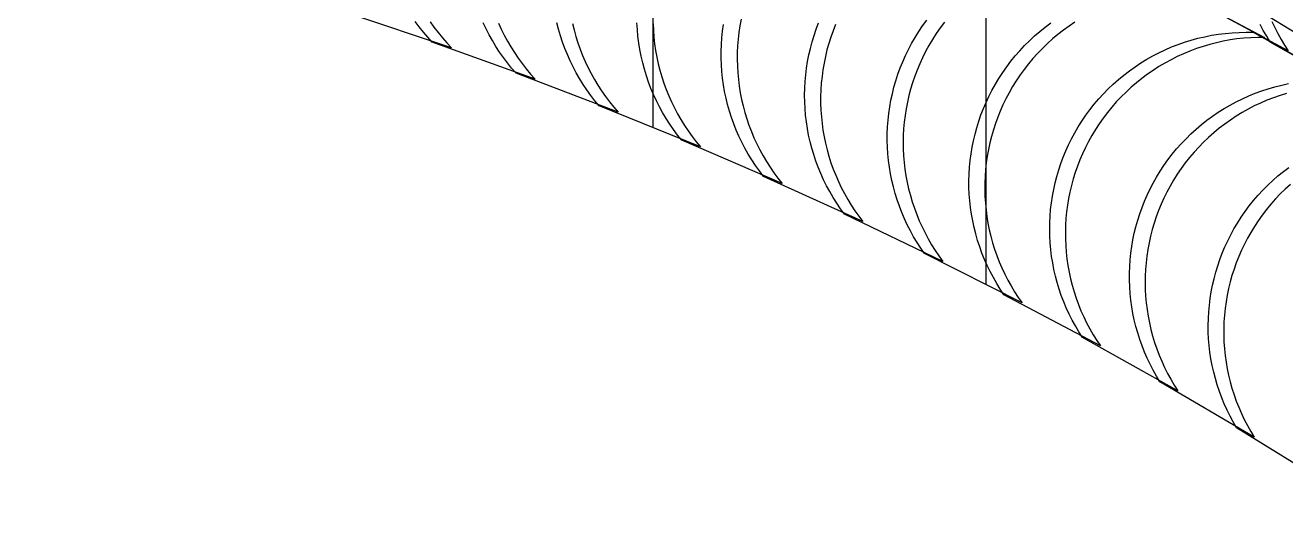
# Model space of a CAD drawing. Header units: metres. Extents: x -22.9 to 22.9, y -22.9 to 22.9.
# Drawn here: x 4.75 to 10.52, y 16.37 to 18.59 of the extents above; entities that cross this region are included whole.
import ezdxf

# ---------------------------------------------------------------- set-up
doc = ezdxf.new("R2010")
doc.units = ezdxf.units.M
for name, color, linetype in [('OBSERVED_CIRCULAR_SCAN', 3, 'Continuous'), ('SCAN_FOOTPRINTS', 5, 'Continuous'), ('TANK_BOUNDARY', 7, 'Continuous')]:
    doc.layers.add(name, color=color, linetype=linetype)

msp = doc.modelspace()

# ---------------------------------------------------------------- linework, layer by layer
at = {"layer": 'OBSERVED_CIRCULAR_SCAN'}
for p, q in [((7.62, 18.1193), (7.62, 19.8419)), ((9.144, 17.4008), (9.144, 19.3064)), ((12.5798, 17.3146), (9.7163, 19.0693))]:
    msp.add_line(p, q, dxfattribs=at)
at = {"layer": 'SCAN_FOOTPRINTS'}
for points in [[(9.9774, 18.7673), (10.4188, 18.5325), (10.4188, 18.5325), (10.387, 18.5324), (10.3552, 18.5311), (10.3235, 18.5287), (10.2919, 18.5252), (10.2605, 18.5206), (10.2292, 18.5148), (10.1982, 18.508), (10.1674, 18.5001), (10.1369, 18.4911), (10.1068, 18.481), (10.077, 18.4699), (10.0476, 18.4577), (10.0187, 18.4445), (9.9903, 18.4303), (9.9624, 18.4151), (9.935, 18.3989), (9.9083, 18.3817), (9.8821, 18.3636), (9.8566, 18.3447), (9.8318, 18.3248), (9.8078, 18.304), (9.7844, 18.2824), (9.7619, 18.2601), (9.7401, 18.2369), (9.7192, 18.213), (9.6991, 18.1883), (9.6799, 18.163), (9.6617, 18.1369), (9.6443, 18.1103), (9.6279, 18.0831), (9.6125, 18.0553), (9.5985, 18.0279), (9.5854, 18), (9.5734, 17.9716), (9.5622, 17.9429), (9.5521, 17.9138), (9.543, 17.8844), (9.5349, 17.8547), (9.5278, 17.8248), (9.5217, 17.7946), (9.5167, 17.7642), (9.5127, 17.7337), (9.5098, 17.703), (9.5079, 17.6723), (9.5071, 17.6415), (9.5073, 17.6107), (9.5086, 17.5799), (9.5109, 17.5492), (9.5143, 17.5186), (9.5187, 17.4881), (9.5242, 17.4578), (9.5307, 17.4277), (9.5382, 17.3979), (9.5467, 17.3683), (9.5563, 17.339), (9.5668, 17.3101), (9.5783, 17.2815), (9.5908, 17.2534), (9.6043, 17.2257), (9.6187, 17.1985), (9.634, 17.1717), (9.6502, 17.1456), (9.6673, 17.12), (9.2259, 17.3548), (9.2259, 17.3548), (9.2088, 17.3804), (9.1926, 17.4066), (9.1773, 17.4333), (9.1629, 17.4605), (9.1494, 17.4882), (9.1369, 17.5164), (9.1254, 17.5449), (9.1149, 17.5739), (9.1053, 17.6031), (9.0968, 17.6327), (9.0892, 17.6626), (9.0828, 17.6927), (9.0773, 17.723), (9.0729, 17.7535), (9.0695, 17.7841), (9.0672, 17.8148), (9.0659, 17.8455), (9.0657, 17.8763), (9.0665, 17.9071), (9.0684, 17.9378), (9.0713, 17.9685), (9.0753, 17.999), (9.0803, 18.0294), (9.0864, 18.0596), (9.0935, 18.0896), (9.1016, 18.1193), (9.1107, 18.1487), (9.1208, 18.1778), (9.1319, 18.2065), (9.144, 18.2348), (9.1571, 18.2627), (9.1711, 18.2901), (9.1865, 18.3179), (9.2029, 18.3451), (9.2202, 18.3718), (9.2385, 18.3978), (9.2577, 18.4231), (9.2778, 18.4478), (9.2987, 18.4717), (9.3204, 18.4949), (9.343, 18.5173), (9.3663, 18.5389), (9.3904, 18.5596), (9.4152, 18.5795), (9.4407, 18.5985)], [(10.4514, 18.6051), (10.4647, 18.5773), (10.4789, 18.55), (10.4941, 18.5232), (10.5101, 18.4969), (10.5271, 18.4712), (10.087, 18.7086)], [(6.5998, 18.6039), (6.6177, 18.5788), (6.6364, 18.5544), (6.6559, 18.5305), (6.6763, 18.5074), (6.6974, 18.485), (6.2231, 18.6435)], [(6.9124, 18.5979), (6.9251, 18.5699), (6.9388, 18.5423), (6.9535, 18.5152), (6.969, 18.4886), (6.9854, 18.4626), (7.0028, 18.4371), (7.021, 18.4123), (7.04, 18.3881), (7.0598, 18.3645), (7.0805, 18.3417), (6.6096, 18.51), (6.6096, 18.51), (6.589, 18.5328), (6.5692, 18.5564), (6.5501, 18.5806), (6.5319, 18.6054)], [(7.2519, 18.5968), (7.2591, 18.5669), (7.2672, 18.5372), (7.2764, 18.5078), (7.2866, 18.4788), (7.2978, 18.4501), (7.31, 18.4218), (7.3231, 18.3939), (7.3371, 18.3665), (7.3521, 18.3396), (7.368, 18.3133), (7.3848, 18.2874), (7.4025, 18.2622), (7.421, 18.2376), (7.4404, 18.2137), (7.4605, 18.1904), (6.9933, 18.3684), (6.9933, 18.3684), (6.9731, 18.3917), (6.9538, 18.4157), (6.9353, 18.4403), (6.9176, 18.4655), (6.9008, 18.4913), (6.8849, 18.5177), (6.8699, 18.5446), (6.8558, 18.572), (6.8427, 18.5998)], [(7.6201, 18.5948), (7.6215, 18.564), (7.6238, 18.5333), (7.6272, 18.5027), (7.6317, 18.4723), (7.6372, 18.442), (7.6437, 18.4119), (7.6513, 18.382), (7.6599, 18.3524), (7.6695, 18.3232), (7.6801, 18.2943), (7.6916, 18.2657), (7.7042, 18.2376), (7.7176, 18.2099), (7.7321, 18.1827), (7.7474, 18.156), (7.7637, 18.1299), (7.7808, 18.1043), (7.7988, 18.0793), (7.8177, 18.0549), (7.8373, 18.0313), (7.3739, 18.219), (7.3739, 18.219), (7.3542, 18.2427), (7.3354, 18.267), (7.3174, 18.292), (7.3002, 18.3176), (7.284, 18.3437), (7.2686, 18.3704), (7.2542, 18.3976), (7.2407, 18.4253), (7.2282, 18.4535), (7.2166, 18.482), (7.2061, 18.5109), (7.1965, 18.5402), (7.1879, 18.5697), (7.1803, 18.5996)], [(8.0233, 18.6158), (8.0177, 18.5855), (8.0131, 18.5551), (8.0096, 18.5245), (8.0071, 18.4938), (8.0057, 18.463), (8.0053, 18.4322), (8.006, 18.4015), (8.0077, 18.3707), (8.0105, 18.34), (8.0144, 18.3095), (8.0192, 18.2791), (8.0251, 18.2489), (8.0321, 18.2189), (8.04, 18.1891), (8.049, 18.1597), (8.059, 18.1305), (8.0699, 18.1018), (8.0819, 18.0734), (8.0948, 18.0454), (8.1087, 18.0179), (8.1235, 17.9909), (8.1392, 17.9644), (8.1558, 17.9385), (8.1732, 17.9131), (8.1916, 17.8884), (8.2107, 17.8643), (7.7513, 18.0616), (7.7513, 18.0616), (7.7322, 18.0857), (7.7138, 18.1105), (7.6963, 18.1358), (7.6797, 18.1618), (7.664, 18.1882), (7.6492, 18.2152), (7.6354, 18.2427), (7.6225, 18.2707), (7.6105, 18.2991), (7.5996, 18.3279), (7.5896, 18.357), (7.5806, 18.3864), (7.5727, 18.4162), (7.5657, 18.4462), (7.5598, 18.4764), (7.5549, 18.5068), (7.5511, 18.5374), (7.5483, 18.568), (7.5466, 18.5988)], [(8.4553, 18.5915), (8.444, 18.5628), (8.4337, 18.5338), (8.4244, 18.5044), (8.4161, 18.4748), (8.4089, 18.4449), (8.4026, 18.4147), (8.3974, 18.3844), (8.3933, 18.3538), (8.3901, 18.3232), (8.3881, 18.2925), (8.3871, 18.2617), (8.3871, 18.2309), (8.3882, 18.2001), (8.3903, 18.1694), (8.3935, 18.1388), (8.3978, 18.1083), (8.403, 18.078), (8.4094, 18.0478), (8.4167, 18.0179), (8.4251, 17.9883), (8.4344, 17.9589), (8.4448, 17.9299), (8.4561, 17.9013), (8.4685, 17.8731), (8.4817, 17.8453), (8.496, 17.818), (8.5111, 17.7912), (8.5272, 17.7649), (8.5441, 17.7392), (8.562, 17.7141), (8.5806, 17.6896), (8.1254, 17.8965), (8.1254, 17.8965), (8.1067, 17.921), (8.0889, 17.9461), (8.072, 17.9718), (8.0559, 17.9981), (8.0408, 18.0249), (8.0265, 18.0522), (8.0133, 18.08), (8.0009, 18.1082), (7.9896, 18.1368), (7.9792, 18.1658), (7.9698, 18.1951), (7.9615, 18.2248), (7.9541, 18.2547), (7.9478, 18.2848), (7.9426, 18.3151), (7.9383, 18.3456), (7.9351, 18.3763), (7.933, 18.407), (7.9319, 18.4378), (7.9319, 18.4686), (7.9329, 18.4993), (7.9349, 18.5301), (7.9381, 18.5607), (7.9422, 18.5912)], [(8.9531, 18.6015), (8.9341, 18.576), (8.916, 18.5499), (8.8988, 18.5232), (8.8826, 18.4958), (8.8674, 18.4679), (8.8531, 18.4395), (8.8403, 18.4115), (8.8284, 18.3831), (8.8175, 18.3543), (8.8076, 18.3252), (8.7987, 18.2957), (8.7908, 18.2659), (8.7839, 18.2359), (8.7781, 18.2057), (8.7733, 18.1753), (8.7695, 18.1447), (8.7668, 18.114), (8.7652, 18.0833), (8.7646, 18.0525), (8.765, 18.0217), (8.7665, 17.9909), (8.7691, 17.9603), (8.7727, 17.9297), (8.7773, 17.8992), (8.783, 17.869), (8.7897, 17.8389), (8.7975, 17.8091), (8.8062, 17.7796), (8.816, 17.7504), (8.8267, 17.7215), (8.8385, 17.6931), (8.8512, 17.665), (8.8648, 17.6374), (8.8794, 17.6103), (8.8949, 17.5837), (8.9113, 17.5576), (8.9286, 17.5322), (8.9468, 17.5073), (8.496, 17.7236), (8.496, 17.7236), (8.4778, 17.7484), (8.4605, 17.7739), (8.4441, 17.8), (8.4286, 17.8266), (8.414, 17.8537), (8.4004, 17.8813), (8.3877, 17.9093), (8.3759, 17.9378), (8.3652, 17.9667), (8.3554, 17.9959), (8.3466, 18.0254), (8.3389, 18.0552), (8.3322, 18.0852), (8.3265, 18.1155), (8.3219, 18.1459), (8.3183, 18.1765), (8.3157, 18.2072), (8.3142, 18.238), (8.3137, 18.2688), (8.3144, 18.2995), (8.316, 18.3303), (8.3187, 18.361), (8.3225, 18.3915), (8.3273, 18.4219), (8.3331, 18.4522), (8.34, 18.4822), (8.3479, 18.512), (8.3568, 18.5414), (8.3667, 18.5706), (8.3776, 18.5994)], [(9.5501, 18.6016), (9.5237, 18.5839), (9.498, 18.5653), (9.4729, 18.5457), (9.4485, 18.5253), (9.4248, 18.5041), (9.402, 18.482), (9.3799, 18.4592), (9.3586, 18.4356), (9.3382, 18.4112), (9.3186, 18.3861), (9.3, 18.3604), (9.2822, 18.334), (9.2655, 18.307), (9.2496, 18.2795), (9.2348, 18.2514), (9.2214, 18.2236), (9.2089, 18.1955), (9.1974, 18.1669), (9.1869, 18.138), (9.1774, 18.1087), (9.1689, 18.0791), (9.1614, 18.0492), (9.1549, 18.0191), (9.1495, 17.9888), (9.1451, 17.9583), (9.1418, 17.9277), (9.1395, 17.897), (9.1382, 17.8662), (9.138, 17.8355), (9.1389, 17.8047), (9.1408, 17.7739), (9.1438, 17.7433), (9.1478, 17.7128), (9.1528, 17.6824), (9.1589, 17.6522), (9.166, 17.6222), (9.1742, 17.5925), (9.1833, 17.5631), (9.1935, 17.5341), (9.2046, 17.5054), (9.2167, 17.4771), (9.2298, 17.4492), (9.2438, 17.4218), (9.2588, 17.3948), (9.2747, 17.3684), (9.2914, 17.3426), (9.3091, 17.3174), (8.8628, 17.543), (8.8628, 17.543), (8.8452, 17.5682), (8.8285, 17.5941), (8.8126, 17.6204), (8.7976, 17.6474), (8.7836, 17.6748), (8.7705, 17.7027), (8.7584, 17.731), (8.7473, 17.7597), (8.7371, 17.7887), (8.728, 17.8181), (8.7198, 17.8478), (8.7127, 17.8778), (8.7066, 17.908), (8.7016, 17.9384), (8.6976, 17.9689), (8.6946, 17.9995), (8.6927, 18.0303), (8.6918, 18.0611), (8.692, 18.0918), (8.6933, 18.1226), (8.6955, 18.1533), (8.6989, 18.1839), (8.7033, 18.2144), (8.7087, 18.2447), (8.7152, 18.2748), (8.7227, 18.3047), (8.7312, 18.3343), (8.7407, 18.3636), (8.7512, 18.3925), (8.7627, 18.4211), (8.7752, 18.4492), (8.7886, 18.477), (8.8034, 18.5051), (8.8193, 18.5326), (8.836, 18.5596), (8.8538, 18.586), (8.8724, 18.6117)], [(10.88, 18.2655), (10.4446, 18.5114), (10.4446, 18.5114), (10.4282, 18.5374), (10.4126, 18.564), (10.398, 18.591)], [(10.5194, 18.2762), (10.4891, 18.2668), (10.4591, 18.2562), (10.4295, 18.2447), (10.4003, 18.2321), (10.3716, 18.2185), (10.3433, 18.2038), (10.3157, 18.1882), (10.2885, 18.1716), (10.262, 18.1541), (10.2361, 18.1356), (10.2109, 18.1163), (10.1864, 18.096), (10.1626, 18.0749), (10.1396, 18.053), (10.1174, 18.0303), (10.096, 18.0068), (10.0754, 17.9826), (10.0557, 17.9576), (10.0369, 17.932), (10.019, 17.9058), (10.002, 17.8789), (9.986, 17.8514), (9.9715, 17.8243), (9.9578, 17.7967), (9.9452, 17.7686), (9.9335, 17.7401), (9.9227, 17.7112), (9.913, 17.682), (9.9043, 17.6525), (9.8966, 17.6227), (9.8899, 17.5926), (9.8842, 17.5624), (9.8796, 17.5319), (9.876, 17.5013), (9.8735, 17.4706), (9.872, 17.4399), (9.8716, 17.4091), (9.8723, 17.3783), (9.8739, 17.3476), (9.8767, 17.3169), (9.8805, 17.2863), (9.8853, 17.2559), (9.8912, 17.2257), (9.8981, 17.1957), (9.906, 17.1659), (9.9149, 17.1365), (9.9249, 17.1073), (9.9358, 17.0785), (9.9477, 17.0501), (9.9606, 17.0221), (9.9744, 16.9946), (9.9891, 16.9676), (10.0048, 16.9411), (10.0214, 16.9151), (9.5849, 17.1591), (9.5849, 17.1591), (9.5684, 17.1851), (9.5527, 17.2116), (9.5379, 17.2386), (9.5241, 17.2661), (9.5113, 17.2941), (9.4993, 17.3225), (9.4884, 17.3513), (9.4785, 17.3804), (9.4695, 17.4099), (9.4616, 17.4397), (9.4547, 17.4697), (9.4489, 17.4999), (9.444, 17.5303), (9.4402, 17.5609), (9.4375, 17.5915), (9.4358, 17.6223), (9.4352, 17.6531), (9.4356, 17.6839), (9.4371, 17.7146), (9.4396, 17.7453), (9.4432, 17.7759), (9.4478, 17.8063), (9.4534, 17.8366), (9.4601, 17.8667), (9.4678, 17.8965), (9.4766, 17.926), (9.4863, 17.9552), (9.497, 17.9841), (9.5087, 18.0126), (9.5214, 18.0406), (9.535, 18.0682), (9.5496, 18.0954), (9.5656, 18.1228), (9.5825, 18.1497), (9.6004, 18.176), (9.6193, 18.2016), (9.639, 18.2266), (9.6595, 18.2508), (9.681, 18.2743), (9.7032, 18.297), (9.7262, 18.3189), (9.75, 18.34), (9.7745, 18.3602), (9.7997, 18.3796), (9.8256, 18.3981), (9.8521, 18.4156), (9.8792, 18.4322), (9.9069, 18.4478), (9.9351, 18.4624), (9.9638, 18.476), (9.993, 18.4886), (10.0226, 18.5002), (10.0526, 18.5107), (10.083, 18.5202), (10.1136, 18.5285), (10.1446, 18.5358), (10.1758, 18.542), (10.2071, 18.5471), (10.2387, 18.551), (10.2703, 18.5539), (10.3021, 18.5556), (10.3339, 18.5562), (10.3656, 18.5557), (10.8021, 18.3117)], [(10.5365, 17.8596), (10.513, 17.8382), (10.4903, 17.8159), (10.4684, 17.7929), (10.4473, 17.7691), (10.4271, 17.7446), (10.4078, 17.7193), (10.3893, 17.6934), (10.3718, 17.6669), (10.3552, 17.6398), (10.3401, 17.613), (10.3259, 17.5856), (10.3127, 17.5579), (10.3004, 17.5296), (10.289, 17.501), (10.2787, 17.472), (10.2694, 17.4426), (10.261, 17.413), (10.2537, 17.3831), (10.2474, 17.3529), (10.2422, 17.3226), (10.238, 17.2921), (10.2348, 17.2615), (10.2327, 17.2307), (10.2317, 17.2), (10.2317, 17.1692), (10.2327, 17.1384), (10.2348, 17.1077), (10.238, 17.077), (10.2421, 17.0465), (10.2474, 17.0162), (10.2537, 16.986), (10.261, 16.9561), (10.2693, 16.9265), (10.2786, 16.8971), (10.2889, 16.8681), (10.3002, 16.8395), (10.3125, 16.8112), (10.3258, 16.7834), (10.34, 16.7561), (10.3551, 16.7293), (10.3711, 16.703), (9.9398, 16.956), (9.9398, 16.956), (9.9238, 16.9823), (9.9087, 17.0091), (9.8945, 17.0364), (9.8813, 17.0642), (9.869, 17.0925), (9.8577, 17.1211), (9.8473, 17.1501), (9.838, 17.1795), (9.8297, 17.2091), (9.8224, 17.239), (9.8161, 17.2692), (9.8109, 17.2995), (9.8067, 17.33), (9.8035, 17.3607), (9.8014, 17.3914), (9.8004, 17.4222), (9.8004, 17.453), (9.8015, 17.4837), (9.8036, 17.5145), (9.8067, 17.5451), (9.8109, 17.5756), (9.8162, 17.6059), (9.8225, 17.6361), (9.8298, 17.666), (9.8381, 17.6956), (9.8474, 17.725), (9.8578, 17.754), (9.8691, 17.7826), (9.8814, 17.8108), (9.8947, 17.8386), (9.9089, 17.866), (9.924, 17.8928), (9.9405, 17.9199), (9.9581, 17.9464), (9.9765, 17.9723), (9.9958, 17.9976), (10.0161, 18.0221), (10.0371, 18.0459), (10.059, 18.0689), (10.0817, 18.0912), (10.1052, 18.1126), (10.1294, 18.1332), (10.1543, 18.1529), (10.1799, 18.1718), (10.2062, 18.1897), (10.2331, 18.2066), (10.2605, 18.2227), (10.2885, 18.2377), (10.3171, 18.2517), (10.3461, 18.2648), (10.3755, 18.2768), (10.4053, 18.2877), (10.4355, 18.2976), (10.4661, 18.3064), (10.4969, 18.3141), (10.528, 18.3208)], [(10.7163, 16.4836), (10.2904, 16.7455), (10.2904, 16.7455), (10.275, 16.7722), (10.2604, 16.7993), (10.2468, 16.8269), (10.2341, 16.855), (10.2224, 16.8835), (10.2117, 16.9123), (10.202, 16.9416), (10.1933, 16.9711), (10.1856, 17.0009), (10.1789, 17.031), (10.1733, 17.0612), (10.1687, 17.0917), (10.1651, 17.1223), (10.1626, 17.153), (10.1611, 17.1837), (10.1607, 17.2145), (10.1614, 17.2453), (10.1631, 17.276), (10.1658, 17.3067), (10.1696, 17.3373), (10.1744, 17.3677), (10.1803, 17.3979), (10.1872, 17.4279), (10.1952, 17.4577), (10.2041, 17.4871), (10.2141, 17.5163), (10.225, 17.5451), (10.2369, 17.5735), (10.2498, 17.6014), (10.2636, 17.6289), (10.2784, 17.656), (10.2941, 17.6825), (10.3112, 17.7092), (10.3293, 17.7354), (10.3482, 17.7609), (10.3681, 17.7857), (10.3888, 17.8098), (10.4104, 17.8332), (10.4328, 17.8557), (10.4559, 17.8775), (10.4798, 17.8985), (10.5045, 17.9185), (10.5298, 17.9377)]]:
    msp.add_lwpolyline(points, dxfattribs=at)
at = {"layer": 'TANK_BOUNDARY'}
msp.add_circle((0, 0), 22.86, dxfattribs=at)

doc.saveas('drawing.dxf')
